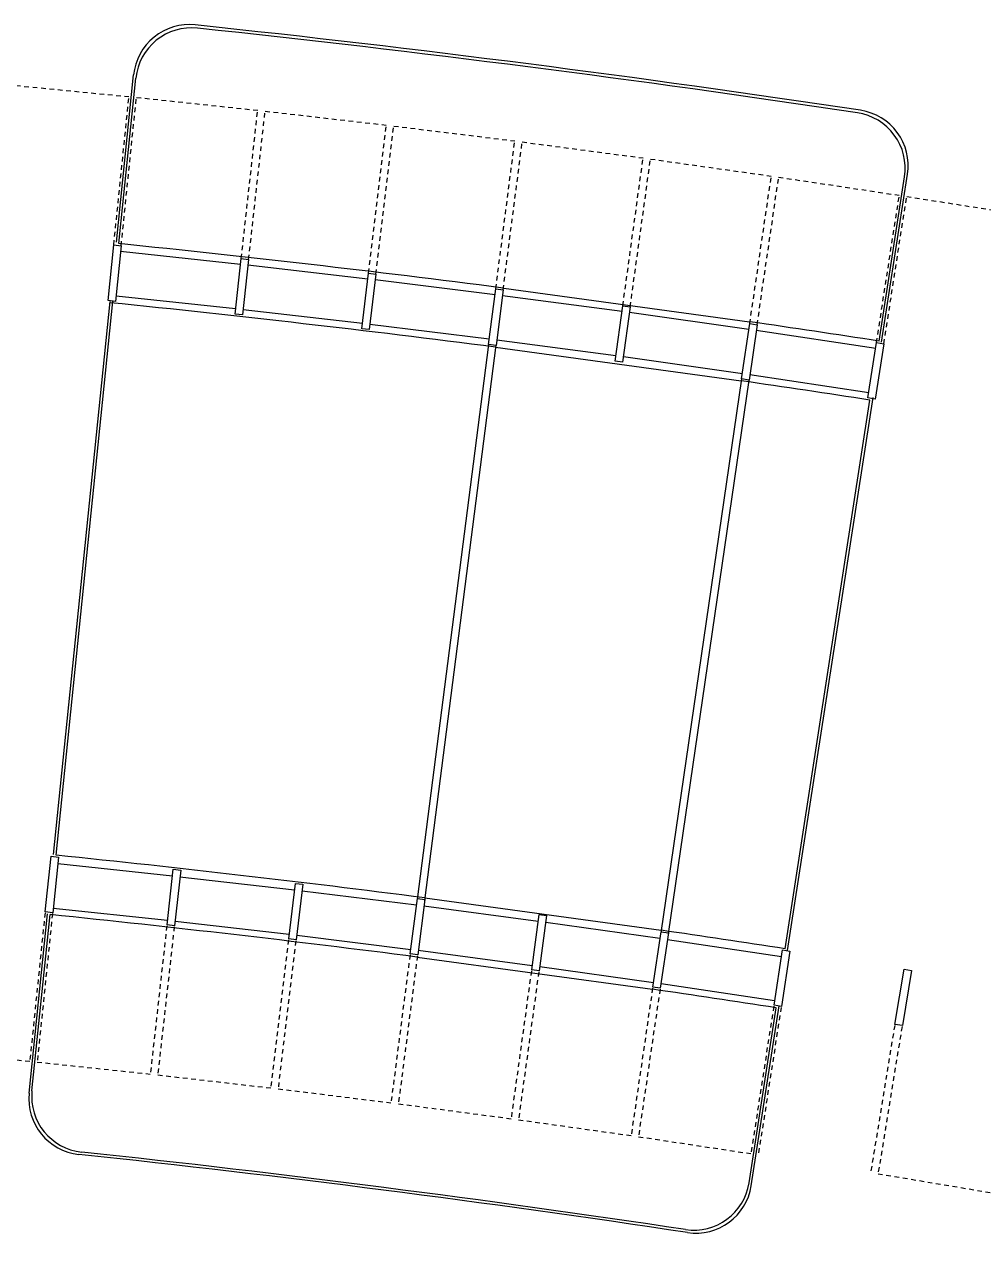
# Model space of a CAD drawing. Header units: millimetres. Extents: x 2757 to 3055, y 1102 to 1216.
# Drawn here: x 2949.72 to 2975.42, y 1151.17 to 1184.18 of the extents above; entities that cross this region are included whole.
import ezdxf

# ---------------------------------------------------------------- set-up
doc = ezdxf.new("R2010")
doc.units = ezdxf.units.MM
doc.linetypes.add('HIDDEN2', pattern=[0.1875, 0.125, -0.0625])
for name, color, linetype in [('AR-ALV-VT1', 2, 'Continuous'), ('ESTR', 3, 'Continuous'), ('PISO', 1, 'Continuous'), ('PROJ', 1, 'HIDDEN2')]:
    doc.layers.add(name, color=color, linetype=linetype)

# ---------------------------------------------------------------- blocks, each defined once
blk = doc.blocks.new('PILAR-SLC')
for points in [[(0.197, -26.487), (0.197, -27.987), (-0.003, -27.987), (-0.003, -26.487)], [(0.197, -42.97), (0.197, -44.47), (-0.003, -44.47), (-0.003, -42.97)]]:
    blk.add_lwpolyline(points, close=True)

msp = doc.modelspace()

# ---------------------------------------------------------------- linework, layer by layer
at = {"layer": 'AR-ALV-VT1'}
for points in [[(3021.612, 1136.339, 0.05916), (2935.976, 1152.005), (2927.053, 1152.488), (2920.658, 1152.701)], [(3021.406, 1136.119, 0.058865), (2935.936, 1151.757), (2927.044, 1152.238)]]:
    msp.add_lwpolyline(points, format="xyb", dxfattribs=at)
at = {"layer": 'PISO'}
for p, q in [((2952.18, 1178.344), (2952.641, 1182.835)), ((2952.247, 1178.308), (2952.702, 1182.748)), ((2972.622, 1175.691), (2973.303, 1180.102)), ((2972.689, 1175.666), (2973.385, 1180.171)), ((2952.291, 1178.102), (2955.51, 1177.758)), ((2955.706, 1177.737), (2958.921, 1177.365)), ((2959.117, 1177.342), (2962.329, 1176.943)), ((2952.17, 1176.908), (2955.375, 1176.566)), ((2962.525, 1176.918), (2965.734, 1176.492)), ((2962.561, 1177.115), (2969.144, 1176.213)), ((2950.496, 1161.919), (2952.017, 1176.752)), ((2950.565, 1161.903), (2952.087, 1176.751)), ((2955.575, 1176.544), (2958.776, 1176.174)), ((2965.929, 1176.465), (2969.134, 1176.012)), ((2958.976, 1176.15), (2962.174, 1175.753)), ((2969.329, 1175.984), (2972.53, 1175.503)), ((2962.152, 1175.605), (2960.24, 1160.717)), ((2962.35, 1175.58), (2960.439, 1160.692)), ((2962.374, 1175.728), (2965.568, 1175.304)), ((2962.344, 1175.53), (2968.927, 1174.628)), ((2965.768, 1175.276), (2968.958, 1174.825)), ((2968.934, 1174.677), (2966.769, 1159.824)), ((2969.132, 1174.648), (2966.967, 1159.795)), ((2969.158, 1174.796), (2972.345, 1174.318)), ((2970.105, 1159.392), (2972.378, 1174.11)), ((2970.169, 1159.349), (2972.46, 1174.183)), ((2950.609, 1161.678), (2953.681, 1161.35)), ((2953.884, 1161.327), (2956.953, 1160.973)), ((2957.155, 1160.949), (2960.221, 1160.568)), ((2960.447, 1160.759), (2966.779, 1159.891)), ((2950.488, 1160.484), (2953.547, 1160.157)), ((2960.424, 1160.542), (2963.486, 1160.136)), ((2949.84, 1155.523), (2950.333, 1160.327)), ((2949.917, 1155.585), (2950.402, 1160.311)), ((2953.752, 1160.135), (2956.809, 1159.782)), ((2963.688, 1160.108), (2966.748, 1159.676)), ((2957.014, 1159.757), (2960.067, 1159.378)), ((2966.949, 1159.646), (2970.005, 1159.188)), ((2960.242, 1159.173), (2966.547, 1158.308)), ((2960.272, 1159.352), (2963.322, 1158.947)), ((2963.527, 1158.919), (2966.573, 1158.488)), ((2966.778, 1158.459), (2969.82, 1158.002)), ((2969.135, 1153.117), (2969.86, 1157.811)), ((2969.194, 1153.038), (2969.94, 1157.867)), ((2969.194, 1153.038), (2969.94, 1157.867))]:
    msp.add_line(p, q, dxfattribs=at)
for centre, radius, start, end in [((2954.133, 1182.682), 1.5, 83.9406, 174.1463), ((2911.053, 776.853), 409.609, 81.42521, 83.94064), ((2954.194, 1182.595), 1.5, 83.9308, 174.1463), ((2911.053, 776.853), 409.529, 81.43508, 83.93077), ((2971.902, 1180.4), 1.5, 351.2195, 81.4252), ((2971.821, 1180.331), 1.5, 351.2195, 81.4351), ((2911.053, 776.853), 403.563, 82.66897, 84.14135), ((2911.053, 776.853), 401.963, 82.66905, 84.15131), ((2911.053, 776.853), 403.563, 81.22451, 81.72167), ((2911.053, 776.853), 401.963, 81.22453, 81.72195), ((2911.028, 776.925), 387.003, 82.66342, 84.13629), ((2911.028, 776.925), 385.403, 82.66353, 84.13625), ((2911.028, 776.925), 387.003, 81.21936, 81.71725), ((2911.028, 776.925), 385.403, 81.21936, 81.71747), ((2951.333, 1155.37), 1.5, 174.1463, 263.9258), ((2951.409, 1155.432), 1.5, 174.1463, 263.9153), ((2911.053, 776.853), 379.154, 81.44005, 83.92581), ((2911.053, 776.853), 379.224, 81.45054, 83.91531), ((2967.653, 1153.346), 1.5, 261.4505, 351.2195), ((2967.711, 1153.267), 1.5, 261.44, 351.2195)]:
    msp.add_arc(centre, radius, start, end, dxfattribs=at)
at = {"layer": 'PROJ'}
for p, q in [((2949.264, 1182.57), (2952.517, 1182.251)), ((2952.11, 1178.272), (2952.517, 1182.251)), ((2952.308, 1178.251), (2952.716, 1182.23)), ((2952.716, 1182.23), (2955.967, 1181.883)), ((2955.526, 1177.907), (2955.967, 1181.883)), ((2955.724, 1177.885), (2956.166, 1181.861)), ((2956.166, 1181.861), (2959.414, 1181.486)), ((2958.938, 1177.514), (2959.414, 1181.486)), ((2959.137, 1177.491), (2959.613, 1181.462)), ((2959.613, 1181.462), (2962.857, 1181.06)), ((2962.348, 1177.092), (2962.857, 1181.06)), ((2962.546, 1177.067), (2963.056, 1181.034)), ((2963.056, 1181.034), (2966.297, 1180.604)), ((2965.753, 1176.641), (2966.297, 1180.604)), ((2965.951, 1176.614), (2966.495, 1180.577)), ((2966.495, 1180.577), (2969.732, 1180.119)), ((2969.155, 1176.161), (2969.732, 1180.119)), ((2969.353, 1176.132), (2969.93, 1180.09)), ((2969.93, 1180.09), (2973.163, 1179.605)), ((2972.552, 1175.652), (2973.163, 1179.605)), ((2972.75, 1175.621), (2973.361, 1179.574)), ((2973.361, 1179.574), (2976.59, 1179.061)), ((2950.267, 1160.356), (2949.859, 1156.377)), ((2950.466, 1160.336), (2950.058, 1156.356)), ((2953.531, 1160.008), (2953.089, 1156.033)), ((2953.73, 1159.986), (2953.288, 1156.011)), ((2956.791, 1159.633), (2956.316, 1155.661)), ((2956.99, 1159.609), (2956.514, 1155.637)), ((2960.049, 1159.229), (2959.539, 1155.262)), ((2960.247, 1159.204), (2959.738, 1155.237)), ((2963.302, 1158.799), (2962.759, 1154.836)), ((2963.5, 1158.771), (2962.957, 1154.808)), ((2966.552, 1158.34), (2965.975, 1154.382)), ((2966.75, 1158.311), (2966.173, 1154.353)), ((2969.798, 1157.854), (2969.187, 1153.9)), ((2969.996, 1157.823), (2969.385, 1153.87)), ((2973.04, 1157.34), (2972.395, 1153.392)), ((2973.237, 1157.307), (2972.593, 1153.36)), ((2946.826, 1156.675), (2949.859, 1156.377)), ((2950.058, 1156.356), (2953.089, 1156.033)), ((2953.288, 1156.011), (2956.316, 1155.661)), ((2956.514, 1155.637), (2959.539, 1155.262)), ((2959.738, 1155.237), (2962.759, 1154.836)), ((2962.957, 1154.808), (2965.975, 1154.382)), ((2966.173, 1154.353), (2969.187, 1153.9)), ((2972.593, 1153.36), (2975.599, 1152.856))]:
    msp.add_line(p, q, dxfattribs=at)

# ---------------------------------------------------------------- block references
at = {"layer": 'ESTR'}
for p, rotation in [((2954.813, 1204.62), 354.1463414634147), ((2958.453, 1204.232), 353.6585365853664), ((2962.09, 1203.813), 353.1707317073175), ((2965.723, 1203.363), 352.6829268292676), ((2969.352, 1202.883), 352.1951219512193), ((2972.977, 1202.371), 351.7073170731703), ((2976.598, 1201.828), 351.2195121951215), ((2980.213, 1201.255), 350.731707317073)]:
    msp.add_blockref('PILAR-SLC', p, dxfattribs=dict(at, rotation=rotation))

doc.saveas('drawing.dxf')
